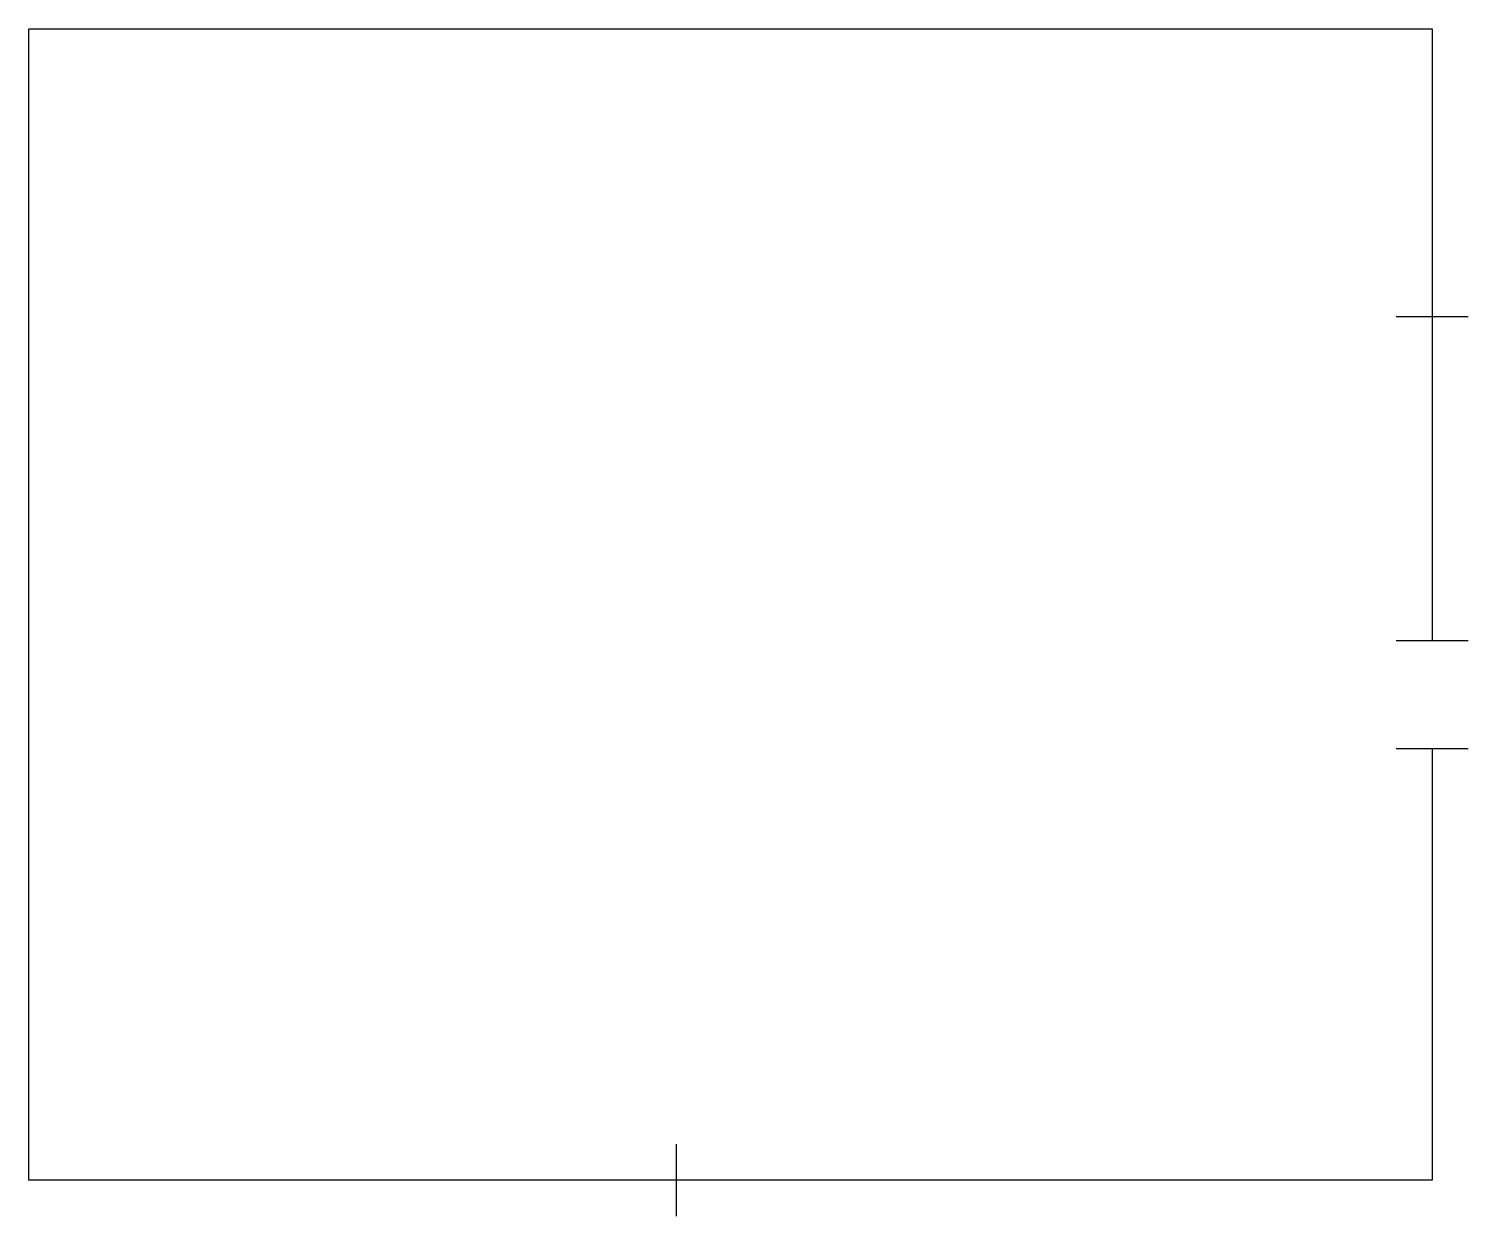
# Model space of a CAD drawing. Header units: millimetres. Extents: x 37 to 77, y 41 to 74.
import ezdxf

# ---------------------------------------------------------------- set-up
doc = ezdxf.new("R2010")
doc.units = ezdxf.units.MM
doc.layers.get('0').update_dxf_attribs({"lineweight": 25, "true_color": 0xffffff})

msp = doc.modelspace()

# ---------------------------------------------------------------- linework, layer by layer
for p, q in [((75, 66), (77, 66)), ((75, 57), (77, 57)), ((75, 54), (77, 54)), ((55, 41), (55, 43))]:
    msp.add_line(p, q)
at = {"flags": 128}
msp.add_lwpolyline([(76, 54), (76, 42), (37, 42), (37, 74), (76, 74), (76, 57)], dxfattribs=at)

doc.saveas('drawing.dxf')
